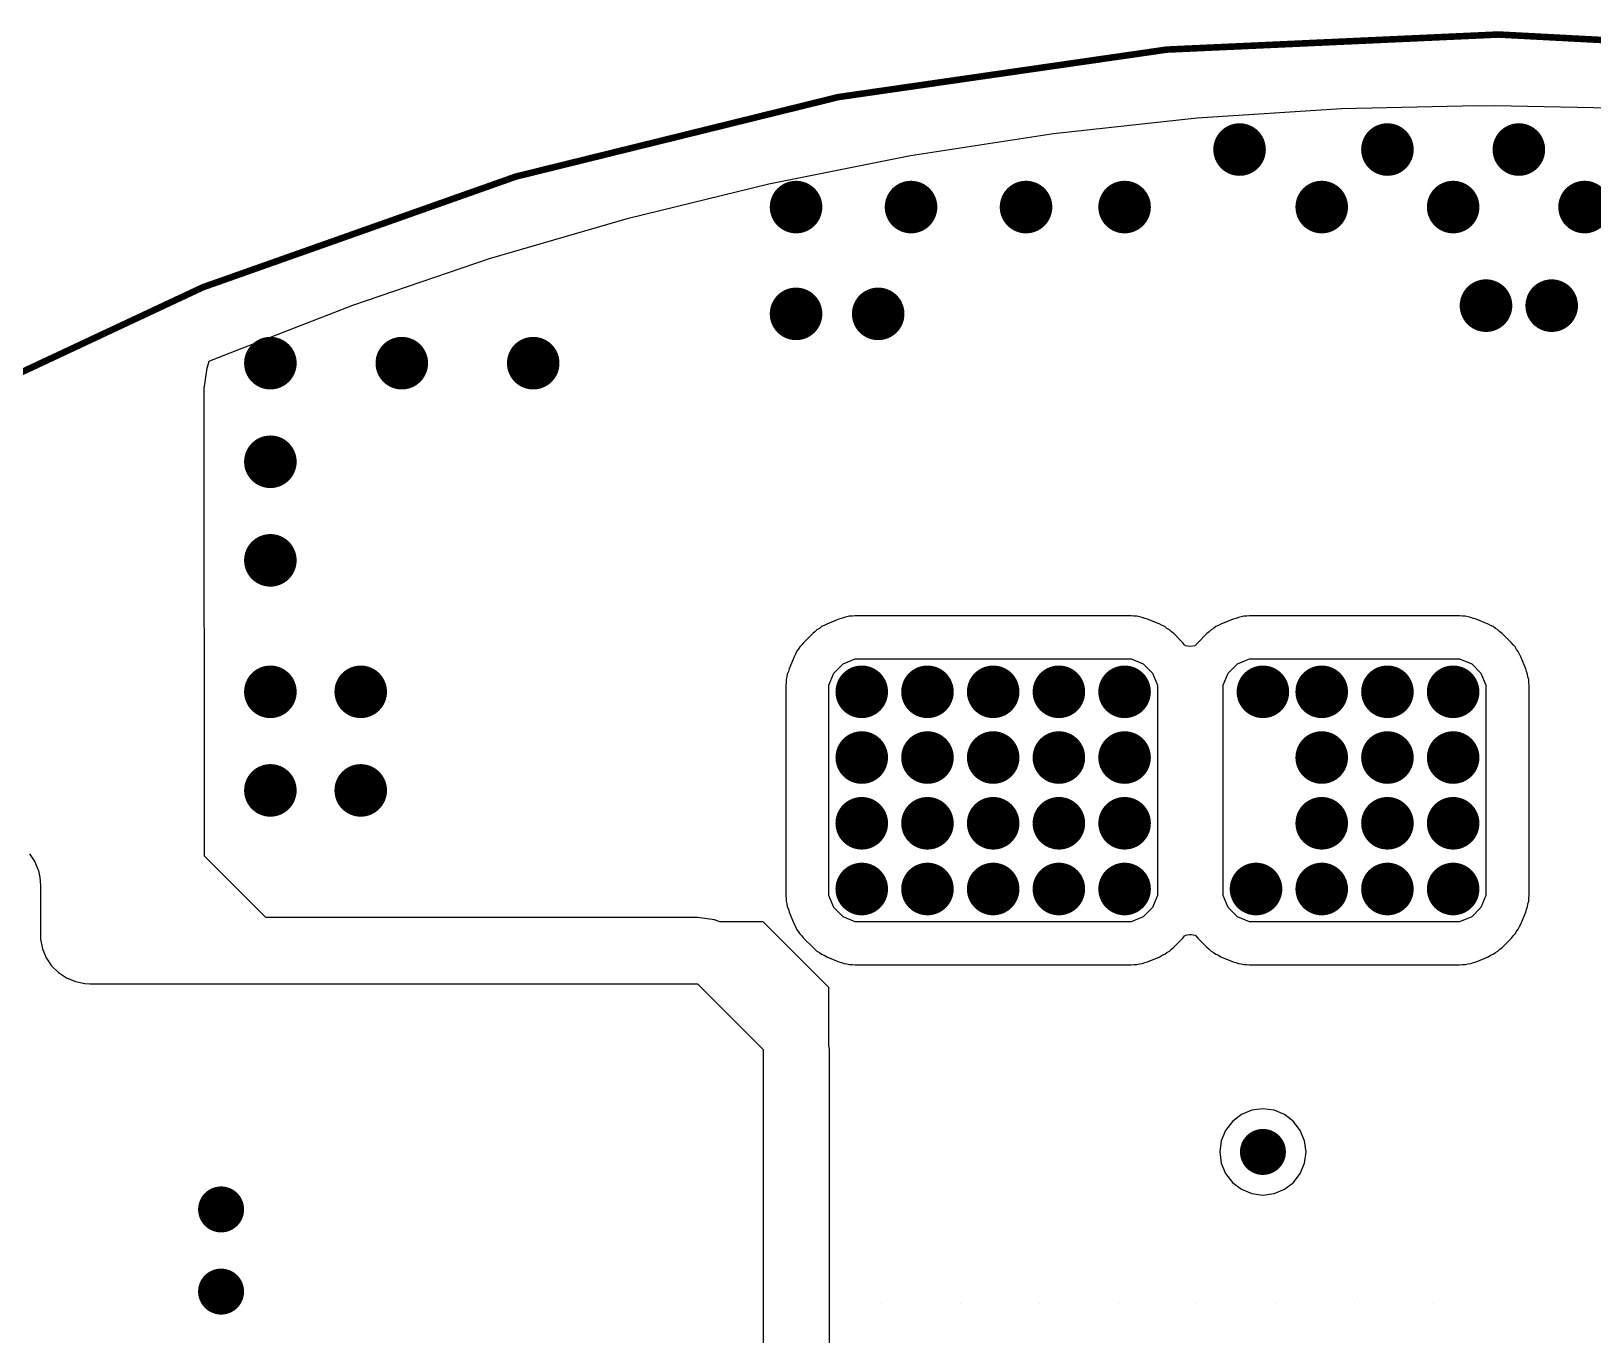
# Model space of a CAD drawing. Header units: millimetres. Extents: x 194 to 375, y 175 to 317.
# Drawn here: x 231.86 to 255.62, y 285.72 to 305.55 of the extents above; entities that cross this region are included whole.
import ezdxf

# ---------------------------------------------------------------- set-up
doc = ezdxf.new("R2010")
doc.units = ezdxf.units.MM
for name, color, linetype in [('Mechanical20', 56, 'Continuous'), ('MidLayer1', 16, 'Continuous'), ('PadHoleLayer', 156, 'Continuous'), ('ViaHoleLayer', 16, 'Continuous')]:
    doc.layers.add(name, color=color, linetype=linetype)

# ---------------------------------------------------------------- blocks, each defined once
blk = doc.blocks.new('PG_HSOF_8_1_B_7')
at = {"layer": 'PadHoleLayer'}
for points in [[(-4.2, 4.8), (-4.2, 4.8), (-4.2, 4.8), (-4.2, 4.8)], [(-3, 4.8), (-3, 4.8), (-3, 4.8), (-3, 4.8)], [(-1.8, 4.8), (-1.8, 4.8), (-1.8, 4.8), (-1.8, 4.8)], [(-0.6, 4.8), (-0.6, 4.8), (-0.6, 4.8), (-0.6, 4.8)], [(0.6, 4.8), (0.6, 4.8), (0.6, 4.8), (0.6, 4.8)], [(1.8, 4.8), (1.8, 4.8), (1.8, 4.8), (1.8, 4.8)], [(3, 4.8), (3, 4.8), (3, 4.8), (3, 4.8)], [(4.2, 4.8), (4.2, 4.8), (4.2, 4.8), (4.2, 4.8)], [(0, -2.75), (0, -2.75), (0, -2.75), (0, -2.75)]]:
    blk.add_lwpolyline(points, close=True, dxfattribs=at)

msp = doc.modelspace()

# ---------------------------------------------------------------- linework, layer by layer
at = {"layer": 'Mechanical20', "const_width": 0.1}
msp.add_lwpolyline([(206.5, 273.9, -0.633005), (299.5, 278.125)], format="xyb", dxfattribs=at)
at = {"layer": 'MidLayer1'}
for p, q in [((247.418, 303.993), (249.605, 304.232)), ((249.605, 304.232), (251.8, 304.376)), ((251.8, 304.376), (253.873, 304.421)), ((253.873, 304.421), (254, 304.416)), ((254, 304.416), (254.127, 304.421)), ((254, 304.416), (254, 304.416)), ((254, 304.416), (254, 304.416)), ((254, 304.416), (254, 304.416)), ((254, 304.416), (254, 304.416)), ((254.127, 304.421), (256.199, 304.376)), ((245.244, 303.658), (247.418, 303.993)), ((243.086, 303.229), (245.244, 303.658)), ((240.949, 302.706), (243.086, 303.229)), ((238.837, 302.09), (240.949, 302.706)), ((236.754, 301.383), (238.837, 302.09)), ((234.703, 300.586), (236.754, 301.383)), ((234.492, 300.114), (234.539, 300.426)), ((234.539, 300.426), (234.57, 300.528)), ((234.57, 300.528), (234.703, 300.586)), ((234.492, 299.956), (234.492, 300.114)), ((234.5, 293), (234.492, 299.956)), ((244.15, 296.606), (243.966, 296.53)), ((244.191, 296.617), (244.15, 296.606)), ((244.231, 296.633), (244.191, 296.617)), ((244.273, 296.639), (244.231, 296.633)), ((244.315, 296.65), (244.273, 296.639)), ((244.358, 296.65), (244.315, 296.65)), ((244.401, 296.656), (244.358, 296.65)), ((248.599, 296.656), (244.401, 296.656)), ((248.642, 296.65), (248.599, 296.656)), ((248.685, 296.65), (248.642, 296.65)), ((248.727, 296.639), (248.685, 296.65)), ((248.769, 296.633), (248.727, 296.639)), ((248.809, 296.617), (248.769, 296.633)), ((248.85, 296.606), (248.809, 296.617)), ((249.034, 296.53), (248.85, 296.606)), ((250.15, 296.606), (249.966, 296.53)), ((250.191, 296.617), (250.15, 296.606)), ((250.231, 296.633), (250.191, 296.617)), ((250.273, 296.639), (250.231, 296.633)), ((250.315, 296.65), (250.273, 296.639)), ((250.358, 296.65), (250.315, 296.65)), ((250.401, 296.656), (250.358, 296.65)), ((250.5, 296.656), (250.401, 296.656)), ((253.5, 296.656), (250.5, 296.656)), ((250.5, 296.656), (250.5, 296.656)), ((253.599, 296.656), (253.5, 296.656)), ((253.642, 296.65), (253.599, 296.656)), ((253.685, 296.65), (253.642, 296.65)), ((253.727, 296.639), (253.685, 296.65)), ((253.769, 296.633), (253.727, 296.639)), ((253.809, 296.617), (253.769, 296.633)), ((253.85, 296.606), (253.809, 296.617)), ((254.034, 296.53), (253.85, 296.606)), ((243.753, 296.387), (243.613, 296.247)), ((243.787, 296.414), (243.753, 296.387)), ((243.818, 296.444), (243.787, 296.414)), ((243.855, 296.465), (243.818, 296.444)), ((243.889, 296.492), (243.855, 296.465)), ((243.929, 296.508), (243.889, 296.492)), ((243.966, 296.53), (243.929, 296.508)), ((249.071, 296.508), (249.034, 296.53)), ((249.111, 296.492), (249.071, 296.508)), ((249.145, 296.465), (249.111, 296.492)), ((249.182, 296.444), (249.145, 296.465)), ((249.213, 296.414), (249.182, 296.444)), ((249.247, 296.387), (249.213, 296.414)), ((249.387, 296.247), (249.247, 296.387)), ((249.753, 296.387), (249.613, 296.247)), ((249.787, 296.414), (249.753, 296.387)), ((249.818, 296.444), (249.787, 296.414)), ((249.855, 296.465), (249.818, 296.444)), ((249.889, 296.492), (249.855, 296.465)), ((249.929, 296.508), (249.889, 296.492)), ((249.966, 296.53), (249.929, 296.508)), ((254.071, 296.508), (254.034, 296.53)), ((254.111, 296.492), (254.071, 296.508)), ((254.145, 296.465), (254.111, 296.492)), ((254.182, 296.444), (254.145, 296.465)), ((254.213, 296.414), (254.182, 296.444)), ((254.247, 296.387), (254.213, 296.414)), ((254.387, 296.247), (254.247, 296.387)), ((243.508, 296.111), (243.492, 296.071)), ((243.534, 296.145), (243.508, 296.111)), ((243.556, 296.182), (243.534, 296.145)), ((243.586, 296.213), (243.556, 296.182)), ((243.613, 296.247), (243.586, 296.213)), ((249.414, 296.213), (249.387, 296.247)), ((249.421, 296.206), (249.414, 296.213)), ((249.427, 296.202), (249.421, 296.206)), ((249.5, 296.191), (249.427, 296.202)), ((249.573, 296.202), (249.5, 296.191)), ((249.579, 296.206), (249.573, 296.202)), ((249.586, 296.213), (249.579, 296.206)), ((249.613, 296.247), (249.586, 296.213)), ((254.414, 296.213), (254.387, 296.247)), ((254.444, 296.182), (254.414, 296.213)), ((254.465, 296.145), (254.444, 296.182)), ((254.492, 296.111), (254.465, 296.145)), ((254.508, 296.071), (254.492, 296.111)), ((243.47, 296.034), (243.394, 295.85)), ((243.492, 296.071), (243.47, 296.034)), ((244.076, 295.783), (244.217, 295.924)), ((244.217, 295.924), (244.401, 296)), ((244.401, 296), (244.5, 296)), ((244.5, 296), (244.5, 296)), ((244.5, 296), (248.5, 296)), ((248.5, 296), (248.599, 296)), ((248.599, 296), (248.783, 295.924)), ((248.783, 295.924), (248.924, 295.783)), ((250.076, 295.783), (250.217, 295.924)), ((250.217, 295.924), (250.401, 296)), ((250.401, 296), (250.5, 296)), ((250.5, 296), (250.5, 296)), ((250.5, 296), (253.5, 296)), ((253.5, 296), (253.599, 296)), ((253.599, 296), (253.783, 295.924)), ((253.783, 295.924), (253.924, 295.783)), ((254.529, 296.034), (254.508, 296.071)), ((254.606, 295.85), (254.529, 296.034)), ((243.35, 295.642), (243.344, 295.599)), ((243.361, 295.727), (243.35, 295.685)), ((243.35, 295.685), (243.35, 295.642)), ((243.367, 295.769), (243.361, 295.727)), ((243.383, 295.809), (243.367, 295.769)), ((243.394, 295.85), (243.383, 295.809)), ((244, 295.599), (244.076, 295.783)), ((248.924, 295.783), (249, 295.599)), ((250, 295.599), (250.076, 295.783)), ((253.924, 295.783), (254, 295.6)), ((254.617, 295.809), (254.606, 295.85)), ((254.633, 295.769), (254.617, 295.809)), ((254.639, 295.727), (254.633, 295.769)), ((254.65, 295.685), (254.639, 295.727)), ((254.65, 295.642), (254.65, 295.685)), ((254.656, 295.6), (254.65, 295.642)), ((243.344, 295.599), (243.344, 292.401)), ((244, 295.5), (244, 295.599)), ((244, 292.5), (244, 295.5)), ((249, 295.599), (249, 295.5)), ((249, 295.5), (249, 295.5)), ((249, 295.5), (249, 292.5)), ((250, 295.5), (250, 295.599)), ((250, 292.5), (250, 295.5)), ((254, 295.6), (254, 295.5)), ((254, 295.5), (254, 295.5)), ((254, 295.5), (254, 292.5)), ((254.656, 295.5), (254.656, 295.6)), ((254.656, 292.5), (254.656, 295.5)), ((254.656, 295.5), (254.656, 295.5)), ((231.833, 293.037), (231.915, 292.915)), ((231.915, 292.915), (231.971, 292.778)), ((231.971, 292.778), (231.992, 292.676)), ((235.432, 292.068), (234.5, 293)), ((231.992, 292.676), (232, 292.559)), ((232, 292.559), (232, 292.559)), ((232, 292.559), (232, 292.559)), ((232, 292.559), (232, 292.559)), ((232, 292.559), (232, 291.809)), ((243.344, 292.401), (243.35, 292.358)), ((243.35, 292.358), (243.35, 292.315)), ((243.35, 292.315), (243.361, 292.273)), ((244, 292.401), (244, 292.5)), ((244, 292.5), (244, 292.5)), ((244.076, 292.217), (244, 292.401)), ((249, 292.401), (248.924, 292.217)), ((249, 292.5), (249, 292.401)), ((250, 292.401), (250, 292.5)), ((250, 292.5), (250, 292.5)), ((250.076, 292.217), (250, 292.401)), ((254, 292.401), (253.924, 292.217)), ((254, 292.5), (254, 292.401)), ((254.639, 292.274), (254.65, 292.315)), ((254.65, 292.358), (254.656, 292.401)), ((254.65, 292.315), (254.65, 292.358)), ((254.656, 292.401), (254.656, 292.5)), ((242, 292.068), (235.432, 292.068)), ((242.261, 292.033), (242, 292.068)), ((243.361, 292.273), (243.367, 292.231)), ((243.367, 292.231), (243.383, 292.191)), ((243.383, 292.191), (243.394, 292.15)), ((243.394, 292.15), (243.47, 291.966)), ((244.217, 292.076), (244.076, 292.217)), ((244.401, 292), (244.217, 292.076)), ((248.783, 292.076), (248.599, 292)), ((248.924, 292.217), (248.783, 292.076)), ((250.217, 292.076), (250.076, 292.217)), ((250.401, 292), (250.217, 292.076)), ((253.783, 292.076), (253.599, 292)), ((253.924, 292.217), (253.783, 292.076)), ((254.53, 291.966), (254.606, 292.15)), ((254.606, 292.15), (254.617, 292.191)), ((254.617, 292.191), (254.633, 292.231)), ((254.633, 292.231), (254.639, 292.274)), ((242.342, 292), (242.261, 292.033)), ((243, 292), (242.342, 292)), ((244, 291), (243, 292)), ((243.47, 291.966), (243.492, 291.929)), ((243.492, 291.929), (243.508, 291.889)), ((243.508, 291.889), (243.534, 291.855)), ((243.534, 291.855), (243.556, 291.818)), ((244.5, 292), (244.401, 292)), ((248.5, 292), (244.5, 292)), ((248.599, 292), (248.5, 292)), ((248.5, 292), (248.5, 292)), ((250.5, 292), (250.401, 292)), ((253.5, 292), (250.5, 292)), ((253.599, 292), (253.5, 292)), ((253.5, 292), (253.5, 292)), ((254.444, 291.818), (254.466, 291.855)), ((254.466, 291.855), (254.492, 291.889)), ((254.492, 291.889), (254.508, 291.929)), ((254.508, 291.929), (254.53, 291.966)), ((232, 291.809), (232.004, 291.736)), ((232.004, 291.736), (232.032, 291.591)), ((232.032, 291.591), (232.088, 291.455)), ((243.556, 291.818), (243.586, 291.787)), ((243.586, 291.787), (243.613, 291.753)), ((243.613, 291.753), (243.753, 291.613)), ((243.753, 291.613), (243.787, 291.586)), ((249.213, 291.586), (249.247, 291.613)), ((249.247, 291.613), (249.387, 291.753)), ((249.387, 291.753), (249.414, 291.787)), ((249.414, 291.787), (249.421, 291.794)), ((249.421, 291.794), (249.427, 291.798)), ((249.427, 291.798), (249.487, 291.807)), ((249.487, 291.807), (249.513, 291.807)), ((249.513, 291.807), (249.573, 291.798)), ((249.573, 291.798), (249.579, 291.794)), ((249.579, 291.794), (249.586, 291.787)), ((249.586, 291.787), (249.613, 291.753)), ((249.613, 291.753), (249.753, 291.613)), ((249.753, 291.613), (249.787, 291.586)), ((254.213, 291.586), (254.247, 291.612)), ((254.247, 291.612), (254.387, 291.753)), ((254.387, 291.753), (254.414, 291.787)), ((254.414, 291.787), (254.444, 291.818)), ((232.088, 291.455), (232.17, 291.333)), ((243.787, 291.586), (243.818, 291.556)), ((243.818, 291.556), (243.855, 291.534)), ((243.855, 291.534), (243.889, 291.508)), ((243.889, 291.508), (243.929, 291.492)), ((243.929, 291.492), (243.966, 291.47)), ((243.966, 291.47), (244.15, 291.394)), ((244.15, 291.394), (244.191, 291.383)), ((244.191, 291.383), (244.231, 291.367)), ((244.231, 291.367), (244.273, 291.361)), ((244.273, 291.361), (244.315, 291.35)), ((248.685, 291.35), (248.727, 291.361)), ((248.727, 291.361), (248.769, 291.367)), ((248.769, 291.367), (248.809, 291.383)), ((248.809, 291.383), (248.85, 291.394)), ((248.85, 291.394), (249.034, 291.47)), ((249.034, 291.47), (249.071, 291.492)), ((249.071, 291.492), (249.111, 291.508)), ((249.111, 291.508), (249.145, 291.534)), ((249.145, 291.534), (249.182, 291.556)), ((249.182, 291.556), (249.213, 291.586)), ((249.787, 291.586), (249.818, 291.556)), ((249.818, 291.556), (249.855, 291.534)), ((249.855, 291.534), (249.889, 291.508)), ((249.889, 291.508), (249.929, 291.492)), ((249.929, 291.492), (249.966, 291.47)), ((249.966, 291.47), (250.15, 291.394)), ((250.15, 291.394), (250.191, 291.383)), ((250.191, 291.383), (250.231, 291.367)), ((250.231, 291.367), (250.273, 291.361)), ((250.273, 291.361), (250.315, 291.35)), ((253.685, 291.35), (253.726, 291.361)), ((253.726, 291.361), (253.769, 291.367)), ((253.769, 291.367), (253.809, 291.383)), ((253.809, 291.383), (253.85, 291.394)), ((253.85, 291.394), (254.034, 291.47)), ((254.034, 291.47), (254.071, 291.492)), ((254.071, 291.492), (254.111, 291.508)), ((254.111, 291.508), (254.145, 291.534)), ((254.145, 291.534), (254.182, 291.556)), ((254.182, 291.556), (254.213, 291.586)), ((232.17, 291.333), (232.274, 291.229)), ((232.274, 291.229), (232.396, 291.148)), ((232.396, 291.148), (232.532, 291.091)), ((244.315, 291.35), (244.358, 291.35)), ((244.358, 291.35), (244.401, 291.344)), ((244.401, 291.344), (248.599, 291.344)), ((248.599, 291.344), (248.642, 291.35)), ((248.642, 291.35), (248.685, 291.35)), ((250.315, 291.35), (250.358, 291.35)), ((250.358, 291.35), (250.401, 291.344)), ((250.401, 291.344), (250.5, 291.344)), ((250.5, 291.344), (253.5, 291.344)), ((253.5, 291.344), (253.599, 291.344)), ((253.599, 291.344), (253.642, 291.35)), ((253.642, 291.35), (253.685, 291.35)), ((232.532, 291.091), (232.676, 291.063)), ((232.676, 291.063), (232.75, 291.059)), ((232.75, 291.059), (242, 291.059)), ((242, 291.059), (243, 290.059)), ((244, 290.124), (244, 291)), ((243, 290.059), (243, 276.293)), ((244.009, 290.059), (244, 290.124)), ((244.009, 285.412), (244.009, 290.059)), ((250.277, 289.068), (250.141, 288.964)), ((250.435, 289.133), (250.277, 289.068)), ((250.605, 289.156), (250.435, 289.133)), ((250.775, 289.133), (250.605, 289.156)), ((250.933, 289.068), (250.775, 289.133)), ((251.069, 288.964), (250.933, 289.068)), ((250.037, 288.828), (249.972, 288.67)), ((250.141, 288.964), (250.037, 288.828)), ((251.173, 288.828), (251.069, 288.964)), ((251.238, 288.67), (251.173, 288.828)), ((249.972, 288.67), (249.949, 288.5)), ((251.261, 288.5), (251.238, 288.67)), ((249.949, 288.5), (249.972, 288.33)), ((249.972, 288.33), (250.037, 288.172)), ((251.173, 288.172), (251.238, 288.33)), ((251.238, 288.33), (251.261, 288.5)), ((250.037, 288.172), (250.141, 288.036)), ((250.141, 288.036), (250.277, 287.932)), ((250.933, 287.932), (251.069, 288.036)), ((251.069, 288.036), (251.173, 288.172)), ((250.277, 287.932), (250.435, 287.867)), ((250.435, 287.867), (250.605, 287.844)), ((250.605, 287.844), (250.775, 287.867)), ((250.775, 287.867), (250.933, 287.932))]:
    msp.add_line(p, q, dxfattribs=at)
for points, const_width in [([(250.05, 303.75, 1), (250.45, 303.75, 1)], 0.4), ([(252.3, 303.75, 1), (252.7, 303.75, 1)], 0.4), ([(254.3, 303.75, 1), (254.7, 303.75, 1)], 0.4), ([(243.3, 302.875, 1), (243.7, 302.875, 1)], 0.4), ([(245.05, 302.875, 1), (245.45, 302.875, 1)], 0.4), ([(246.8, 302.875, 1), (247.2, 302.875, 1)], 0.4), ([(248.3, 302.875, 1), (248.7, 302.875, 1)], 0.4), ([(251.3, 302.875, 1), (251.7, 302.875, 1)], 0.4), ([(253.3, 302.875, 1), (253.7, 302.875, 1)], 0.4), ([(255.3, 302.875, 1), (255.7, 302.875, 1)], 0.4), ([(243.3, 301.25, 1), (243.7, 301.25, 1)], 0.4), ([(244.55, 301.25, 1), (244.95, 301.25, 1)], 0.4), ([(253.8, 301.375, 1), (254.2, 301.375, 1)], 0.4), ([(254.8, 301.375, 1), (255.2, 301.375, 1)], 0.4), ([(235.3, 300.5, 1), (235.7, 300.5, 1)], 0.4), ([(237.3, 300.5, 1), (237.7, 300.5, 1)], 0.4), ([(239.3, 300.5, 1), (239.7, 300.5, 1)], 0.4), ([(235.3, 299, 1), (235.7, 299, 1)], 0.4), ([(235.3, 297.5, 1), (235.7, 297.5, 1)], 0.4), ([(235.3, 295.5, 1), (235.7, 295.5, 1)], 0.4), ([(236.675, 295.5, 1), (237.075, 295.5, 1)], 0.4), ([(244.3, 295.5, 1), (244.7, 295.5, 1)], 0.4), ([(245.3, 295.5, 1), (245.7, 295.5, 1)], 0.4), ([(246.3, 295.5, 1), (246.7, 295.5, 1)], 0.4), ([(247.3, 295.5, 1), (247.7, 295.5, 1)], 0.4), ([(248.3, 295.5, 1), (248.7, 295.5, 1)], 0.4), ([(250.405, 295.5, 1), (250.805, 295.5, 1)], 0.4), ([(251.3, 295.5, 1), (251.7, 295.5, 1)], 0.4), ([(252.3, 295.5, 1), (252.7, 295.5, 1)], 0.4), ([(253.3, 295.5, 1), (253.7, 295.5, 1)], 0.4), ([(244.3, 294.5, 1), (244.7, 294.5, 1)], 0.4), ([(245.3, 294.5, 1), (245.7, 294.5, 1)], 0.4), ([(246.3, 294.5, 1), (246.7, 294.5, 1)], 0.4), ([(247.3, 294.5, 1), (247.7, 294.5, 1)], 0.4), ([(248.3, 294.5, 1), (248.7, 294.5, 1)], 0.4), ([(251.3, 294.5, 1), (251.7, 294.5, 1)], 0.4), ([(252.3, 294.5, 1), (252.7, 294.5, 1)], 0.4), ([(253.3, 294.5, 1), (253.7, 294.5, 1)], 0.4), ([(235.3, 294, 1), (235.7, 294, 1)], 0.4), ([(236.675, 294, 1), (237.075, 294, 1)], 0.4), ([(244.3, 293.5, 1), (244.7, 293.5, 1)], 0.4), ([(245.3, 293.5, 1), (245.7, 293.5, 1)], 0.4), ([(246.3, 293.5, 1), (246.7, 293.5, 1)], 0.4), ([(247.3, 293.5, 1), (247.7, 293.5, 1)], 0.4), ([(248.3, 293.5, 1), (248.7, 293.5, 1)], 0.4), ([(251.3, 293.5, 1), (251.7, 293.5, 1)], 0.4), ([(252.3, 293.5, 1), (252.7, 293.5, 1)], 0.4), ([(253.3, 293.5, 1), (253.7, 293.5, 1)], 0.4), ([(244.3, 292.5, 1), (244.7, 292.5, 1)], 0.4), ([(245.3, 292.5, 1), (245.7, 292.5, 1)], 0.4), ([(246.3, 292.5, 1), (246.7, 292.5, 1)], 0.4), ([(247.3, 292.5, 1), (247.7, 292.5, 1)], 0.4), ([(248.3, 292.5, 1), (248.7, 292.5, 1)], 0.4), ([(250.3, 292.5, 1), (250.7, 292.5, 1)], 0.4), ([(251.3, 292.5, 1), (251.7, 292.5, 1)], 0.4), ([(252.3, 292.5, 1), (252.7, 292.5, 1)], 0.4), ([(253.3, 292.5, 1), (253.7, 292.5, 1)], 0.4), ([(250.43, 288.5, 1), (250.78, 288.5, 1)], 0.35), ([(234.575, 287.625, 1), (234.925, 287.625, 1)], 0.35), ([(234.575, 286.375, 1), (234.925, 286.375, 1)], 0.35)]:
    msp.add_lwpolyline(points, format="xyb", close=True, dxfattribs=dict(at, const_width=const_width))
at = {"layer": 'ViaHoleLayer'}
for points, const_width in [([(250.15, 303.75, 1), (250.35, 303.75, 1)], 0.2), ([(252.4, 303.75, 1), (252.6, 303.75, 1)], 0.2), ([(254.4, 303.75, 1), (254.6, 303.75, 1)], 0.2), ([(243.4, 302.875, 1), (243.6, 302.875, 1)], 0.2), ([(245.15, 302.875, 1), (245.35, 302.875, 1)], 0.2), ([(246.9, 302.875, 1), (247.1, 302.875, 1)], 0.2), ([(248.4, 302.875, 1), (248.6, 302.875, 1)], 0.2), ([(251.4, 302.875, 1), (251.6, 302.875, 1)], 0.2), ([(253.4, 302.875, 1), (253.6, 302.875, 1)], 0.2), ([(255.4, 302.875, 1), (255.6, 302.875, 1)], 0.2), ([(253.9, 301.375, 1), (254.1, 301.375, 1)], 0.2), ([(254.9, 301.375, 1), (255.1, 301.375, 1)], 0.2), ([(243.4, 301.25, 1), (243.6, 301.25, 1)], 0.2), ([(244.65, 301.25, 1), (244.85, 301.25, 1)], 0.2), ([(235.4, 300.5, 1), (235.6, 300.5, 1)], 0.2), ([(237.4, 300.5, 1), (237.6, 300.5, 1)], 0.2), ([(239.4, 300.5, 1), (239.6, 300.5, 1)], 0.2), ([(235.4, 299, 1), (235.6, 299, 1)], 0.2), ([(235.4, 297.5, 1), (235.6, 297.5, 1)], 0.2), ([(235.4, 295.5, 1), (235.6, 295.5, 1)], 0.2), ([(236.775, 295.5, 1), (236.975, 295.5, 1)], 0.2), ([(244.4, 295.5, 1), (244.6, 295.5, 1)], 0.2), ([(245.4, 295.5, 1), (245.6, 295.5, 1)], 0.2), ([(246.4, 295.5, 1), (246.6, 295.5, 1)], 0.2), ([(247.4, 295.5, 1), (247.6, 295.5, 1)], 0.2), ([(248.4, 295.5, 1), (248.6, 295.5, 1)], 0.2), ([(250.505, 295.5, 1), (250.705, 295.5, 1)], 0.2), ([(251.4, 295.5, 1), (251.6, 295.5, 1)], 0.2), ([(252.4, 295.5, 1), (252.6, 295.5, 1)], 0.2), ([(253.4, 295.5, 1), (253.6, 295.5, 1)], 0.2), ([(244.4, 294.5, 1), (244.6, 294.5, 1)], 0.2), ([(245.4, 294.5, 1), (245.6, 294.5, 1)], 0.2), ([(246.4, 294.5, 1), (246.6, 294.5, 1)], 0.2), ([(247.4, 294.5, 1), (247.6, 294.5, 1)], 0.2), ([(248.4, 294.5, 1), (248.6, 294.5, 1)], 0.2), ([(251.4, 294.5, 1), (251.6, 294.5, 1)], 0.2), ([(252.4, 294.5, 1), (252.6, 294.5, 1)], 0.2), ([(253.4, 294.5, 1), (253.6, 294.5, 1)], 0.2), ([(235.4, 294, 1), (235.6, 294, 1)], 0.2), ([(236.775, 294, 1), (236.975, 294, 1)], 0.2), ([(244.4, 293.5, 1), (244.6, 293.5, 1)], 0.2), ([(245.4, 293.5, 1), (245.6, 293.5, 1)], 0.2), ([(246.4, 293.5, 1), (246.6, 293.5, 1)], 0.2), ([(247.4, 293.5, 1), (247.6, 293.5, 1)], 0.2), ([(248.4, 293.5, 1), (248.6, 293.5, 1)], 0.2), ([(251.4, 293.5, 1), (251.6, 293.5, 1)], 0.2), ([(252.4, 293.5, 1), (252.6, 293.5, 1)], 0.2), ([(253.4, 293.5, 1), (253.6, 293.5, 1)], 0.2), ([(244.4, 292.5, 1), (244.6, 292.5, 1)], 0.2), ([(245.4, 292.5, 1), (245.6, 292.5, 1)], 0.2), ([(246.4, 292.5, 1), (246.6, 292.5, 1)], 0.2), ([(247.4, 292.5, 1), (247.6, 292.5, 1)], 0.2), ([(248.4, 292.5, 1), (248.6, 292.5, 1)], 0.2), ([(250.4, 292.5, 1), (250.6, 292.5, 1)], 0.2), ([(251.4, 292.5, 1), (251.6, 292.5, 1)], 0.2), ([(252.4, 292.5, 1), (252.6, 292.5, 1)], 0.2), ([(253.4, 292.5, 1), (253.6, 292.5, 1)], 0.2), ([(250.518, 288.5, 1), (250.693, 288.5, 1)], 0.175), ([(234.662, 287.625, 1), (234.837, 287.625, 1)], 0.175), ([(234.662, 286.375, 1), (234.837, 286.375, 1)], 0.175)]:
    msp.add_lwpolyline(points, format="xyb", close=True, dxfattribs=dict(at, const_width=const_width))

# ---------------------------------------------------------------- block references
at = {"rotation": 180}
msp.add_blockref('PG_HSOF_8_1_B_7', (249, 291), dxfattribs=at)

doc.saveas('drawing.dxf')
